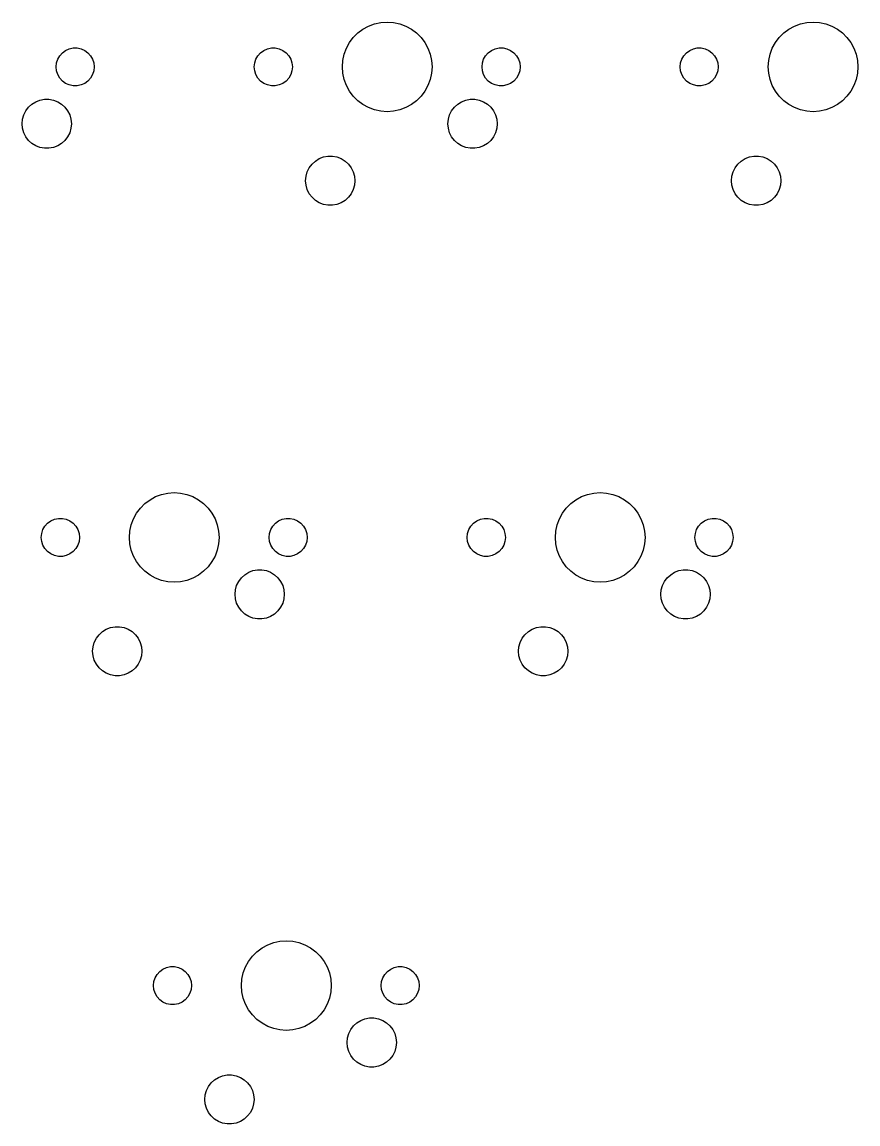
# Model space of a CAD drawing. Extents: x 4.6 to 23.2, y -15.6 to -10.6.
# Drawn here: x 9.79 to 11.258, y -15.404 to -13.468 of the extents above; entities that cross this region are included whole.
import ezdxf

# ---------------------------------------------------------------- set-up
doc = ezdxf.new("R2010")
doc.units = 0
doc.header["$MEASUREMENT"] = 0
doc.layers.add('BLACK', color=7, linetype='CONTINUOUS')

msp = doc.modelspace()

# ---------------------------------------------------------------- linework, layer by layer
at = {"layer": 'BLACK', "linetype": 'CONTINUOUS'}
for p, q in [((10.3889, -13.4802), (10.3988, -13.4748)), ((10.3988, -13.4748), (10.4093, -13.4709)), ((10.4093, -13.4709), (10.4203, -13.4685)), ((10.4203, -13.4685), (10.4315, -13.4677)), ((10.4315, -13.4677), (10.4427, -13.4685)), ((10.4427, -13.4685), (10.4537, -13.4709)), ((10.4537, -13.4709), (10.4642, -13.4748)), ((10.4642, -13.4748), (10.4741, -13.4802)), ((11.137, -13.4802), (11.1468, -13.4748)), ((11.1468, -13.4748), (11.1573, -13.4709)), ((11.1573, -13.4709), (11.1683, -13.4685)), ((11.1683, -13.4685), (11.1795, -13.4677)), ((11.1795, -13.4677), (11.1907, -13.4685)), ((11.1907, -13.4685), (11.2017, -13.4709)), ((11.2017, -13.4709), (11.2122, -13.4748)), ((11.2122, -13.4748), (11.2221, -13.4802)), ((10.372, -13.4949), (10.3799, -13.4869)), ((10.3799, -13.4869), (10.3889, -13.4802)), ((10.4741, -13.4802), (10.4831, -13.4869)), ((10.4831, -13.4869), (10.491, -13.4949)), ((11.12, -13.4949), (11.128, -13.4869)), ((11.128, -13.4869), (11.137, -13.4802)), ((11.2221, -13.4802), (11.2311, -13.4869)), ((11.2311, -13.4869), (11.239, -13.4949)), ((9.87312, -13.5146), (9.87997, -13.5132)), ((9.87997, -13.5132), (9.88696, -13.5132)), ((9.88696, -13.5132), (9.89381, -13.5146)), ((10.2212, -13.5146), (10.228, -13.5132)), ((10.228, -13.5132), (10.235, -13.5132)), ((10.235, -13.5132), (10.2418, -13.5146)), ((10.3559, -13.5243), (10.3599, -13.5137)), ((10.3599, -13.5137), (10.3653, -13.5039)), ((10.3653, -13.5039), (10.372, -13.4949)), ((10.491, -13.4949), (10.4977, -13.5039)), ((10.4977, -13.5039), (10.5031, -13.5137)), ((10.5031, -13.5137), (10.507, -13.5243)), ((10.6212, -13.5146), (10.628, -13.5132)), ((10.628, -13.5132), (10.635, -13.5132)), ((10.635, -13.5132), (10.6418, -13.5146)), ((10.9692, -13.5146), (10.976, -13.5132)), ((10.976, -13.5132), (10.983, -13.5132)), ((10.983, -13.5132), (10.9899, -13.5146)), ((11.104, -13.5243), (11.1079, -13.5137)), ((11.1079, -13.5137), (11.1133, -13.5039)), ((11.1133, -13.5039), (11.12, -13.4949)), ((11.239, -13.4949), (11.2458, -13.5039)), ((11.2458, -13.5039), (11.2512, -13.5137)), ((11.2512, -13.5137), (11.2551, -13.5243)), ((9.85073, -13.5395), (9.85289, -13.5328)), ((9.85289, -13.5328), (9.85639, -13.5268)), ((9.85639, -13.5268), (9.86107, -13.5216)), ((9.86107, -13.5216), (9.86673, -13.5175)), ((9.86673, -13.5175), (9.87312, -13.5146)), ((9.89381, -13.5146), (9.9002, -13.5175)), ((9.9002, -13.5175), (9.90586, -13.5216)), ((9.90586, -13.5216), (9.91054, -13.5268)), ((9.91054, -13.5268), (9.91404, -13.5328)), ((9.91404, -13.5328), (9.9162, -13.5395)), ((10.1988, -13.5395), (10.2009, -13.5328)), ((10.2009, -13.5328), (10.2044, -13.5268)), ((10.2044, -13.5268), (10.2091, -13.5216)), ((10.2091, -13.5216), (10.2148, -13.5175)), ((10.2148, -13.5175), (10.2212, -13.5146)), ((10.2418, -13.5146), (10.2482, -13.5175)), ((10.2482, -13.5175), (10.2539, -13.5216)), ((10.2539, -13.5216), (10.2586, -13.5268)), ((10.2586, -13.5268), (10.2621, -13.5328)), ((10.2621, -13.5328), (10.2642, -13.5395)), ((10.3536, -13.5353), (10.3559, -13.5243)), ((10.507, -13.5243), (10.5094, -13.5353)), ((10.5988, -13.5395), (10.6009, -13.5328)), ((10.6009, -13.5328), (10.6044, -13.5268)), ((10.6044, -13.5268), (10.6091, -13.5216)), ((10.6091, -13.5216), (10.6148, -13.5175)), ((10.6148, -13.5175), (10.6212, -13.5146)), ((10.6418, -13.5146), (10.6482, -13.5175)), ((10.6482, -13.5175), (10.6539, -13.5216)), ((10.6539, -13.5216), (10.6586, -13.5268)), ((10.6586, -13.5268), (10.6621, -13.5328)), ((10.6621, -13.5328), (10.6642, -13.5395)), ((10.9468, -13.5395), (10.949, -13.5328)), ((10.949, -13.5328), (10.9525, -13.5268)), ((10.9525, -13.5268), (10.9571, -13.5216)), ((10.9571, -13.5216), (10.9628, -13.5175)), ((10.9628, -13.5175), (10.9692, -13.5146)), ((10.9899, -13.5146), (10.9963, -13.5175)), ((10.9963, -13.5175), (11.0019, -13.5216)), ((11.0019, -13.5216), (11.0066, -13.5268)), ((11.0066, -13.5268), (11.0101, -13.5328)), ((11.0101, -13.5328), (11.0123, -13.5395)), ((11.1016, -13.5353), (11.104, -13.5243)), ((11.2551, -13.5243), (11.2575, -13.5353)), ((9.85, -13.5465), (9.85073, -13.5395)), ((9.85073, -13.5534), (9.85, -13.5465)), ((9.9162, -13.5395), (9.91693, -13.5465)), ((9.91693, -13.5465), (9.9162, -13.5534)), ((10.198, -13.5465), (10.1988, -13.5395)), ((10.1988, -13.5534), (10.198, -13.5465)), ((10.2642, -13.5395), (10.265, -13.5465)), ((10.265, -13.5465), (10.2642, -13.5534)), ((10.3528, -13.5465), (10.3536, -13.5353)), ((10.3536, -13.5577), (10.3528, -13.5465)), ((10.5094, -13.5353), (10.5102, -13.5465)), ((10.5102, -13.5465), (10.5094, -13.5577)), ((10.598, -13.5465), (10.5988, -13.5395)), ((10.5988, -13.5534), (10.598, -13.5465)), ((10.6642, -13.5395), (10.665, -13.5465)), ((10.665, -13.5465), (10.6642, -13.5534)), ((10.9461, -13.5465), (10.9468, -13.5395)), ((10.9468, -13.5534), (10.9461, -13.5465)), ((11.0123, -13.5395), (11.013, -13.5465)), ((11.013, -13.5465), (11.0123, -13.5534)), ((11.1008, -13.5465), (11.1016, -13.5353)), ((11.1016, -13.5577), (11.1008, -13.5465)), ((11.2575, -13.5353), (11.2583, -13.5465)), ((11.2583, -13.5465), (11.2575, -13.5577)), ((9.85289, -13.5601), (9.85073, -13.5534)), ((9.85639, -13.5661), (9.85289, -13.5601)), ((9.86107, -13.5713), (9.85639, -13.5661)), ((9.86673, -13.5754), (9.86107, -13.5713)), ((9.90586, -13.5713), (9.9002, -13.5754)), ((9.91054, -13.5661), (9.90586, -13.5713)), ((9.91404, -13.5601), (9.91054, -13.5661)), ((9.9162, -13.5534), (9.91404, -13.5601)), ((10.2009, -13.5601), (10.1988, -13.5534)), ((10.2044, -13.5661), (10.2009, -13.5601)), ((10.2091, -13.5713), (10.2044, -13.5661)), ((10.2148, -13.5754), (10.2091, -13.5713)), ((10.2539, -13.5713), (10.2482, -13.5754)), ((10.2586, -13.5661), (10.2539, -13.5713)), ((10.2621, -13.5601), (10.2586, -13.5661)), ((10.2642, -13.5534), (10.2621, -13.5601)), ((10.3559, -13.5686), (10.3536, -13.5577)), ((10.3599, -13.5792), (10.3559, -13.5686)), ((10.507, -13.5686), (10.5031, -13.5792)), ((10.5094, -13.5577), (10.507, -13.5686)), ((10.6009, -13.5601), (10.5988, -13.5534)), ((10.6044, -13.5661), (10.6009, -13.5601)), ((10.6091, -13.5713), (10.6044, -13.5661)), ((10.6148, -13.5754), (10.6091, -13.5713)), ((10.6539, -13.5713), (10.6482, -13.5754)), ((10.6586, -13.5661), (10.6539, -13.5713)), ((10.6621, -13.5601), (10.6586, -13.5661)), ((10.6642, -13.5534), (10.6621, -13.5601)), ((10.949, -13.5601), (10.9468, -13.5534)), ((10.9525, -13.5661), (10.949, -13.5601)), ((10.9571, -13.5713), (10.9525, -13.5661)), ((10.9628, -13.5754), (10.9571, -13.5713)), ((11.0019, -13.5713), (10.9963, -13.5754)), ((11.0066, -13.5661), (11.0019, -13.5713)), ((11.0101, -13.5601), (11.0066, -13.5661)), ((11.0123, -13.5534), (11.0101, -13.5601)), ((11.104, -13.5686), (11.1016, -13.5577)), ((11.1079, -13.5792), (11.104, -13.5686)), ((11.2551, -13.5686), (11.2512, -13.5792)), ((11.2575, -13.5577), (11.2551, -13.5686)), ((9.87312, -13.5783), (9.86673, -13.5754)), ((9.87997, -13.5797), (9.87312, -13.5783)), ((9.88696, -13.5797), (9.87997, -13.5797)), ((9.89381, -13.5783), (9.88696, -13.5797)), ((9.9002, -13.5754), (9.89381, -13.5783)), ((10.2212, -13.5783), (10.2148, -13.5754)), ((10.228, -13.5797), (10.2212, -13.5783)), ((10.235, -13.5797), (10.228, -13.5797)), ((10.2418, -13.5783), (10.235, -13.5797)), ((10.2482, -13.5754), (10.2418, -13.5783)), ((10.3653, -13.589), (10.3599, -13.5792)), ((10.372, -13.598), (10.3653, -13.589)), ((10.4977, -13.589), (10.491, -13.598)), ((10.5031, -13.5792), (10.4977, -13.589)), ((10.6212, -13.5783), (10.6148, -13.5754)), ((10.628, -13.5797), (10.6212, -13.5783)), ((10.635, -13.5797), (10.628, -13.5797)), ((10.6418, -13.5783), (10.635, -13.5797)), ((10.6482, -13.5754), (10.6418, -13.5783)), ((10.9692, -13.5783), (10.9628, -13.5754)), ((10.976, -13.5797), (10.9692, -13.5783)), ((10.983, -13.5797), (10.976, -13.5797)), ((10.9899, -13.5783), (10.983, -13.5797)), ((10.9963, -13.5754), (10.9899, -13.5783)), ((11.1133, -13.589), (11.1079, -13.5792)), ((11.12, -13.598), (11.1133, -13.589)), ((11.2458, -13.589), (11.239, -13.598)), ((11.2512, -13.5792), (11.2458, -13.589)), ((9.80737, -13.6119), (9.81416, -13.6077)), ((9.81416, -13.6077), (9.82161, -13.6048)), ((9.82161, -13.6048), (9.82947, -13.6033)), ((9.82947, -13.6033), (9.83746, -13.6033)), ((9.83746, -13.6033), (9.84532, -13.6048)), ((9.84532, -13.6048), (9.85277, -13.6077)), ((9.85277, -13.6077), (9.85956, -13.6119)), ((10.3799, -13.606), (10.372, -13.598)), ((10.3889, -13.6127), (10.3799, -13.606)), ((10.4831, -13.606), (10.4741, -13.6127)), ((10.491, -13.598), (10.4831, -13.606)), ((10.5554, -13.6119), (10.5622, -13.6077)), ((10.5622, -13.6077), (10.5696, -13.6048)), ((10.5696, -13.6048), (10.5775, -13.6033)), ((10.5775, -13.6033), (10.5855, -13.6033)), ((10.5855, -13.6033), (10.5933, -13.6048)), ((10.5933, -13.6048), (10.6008, -13.6077)), ((10.6008, -13.6077), (10.6076, -13.6119)), ((11.128, -13.606), (11.12, -13.598)), ((11.137, -13.6127), (11.128, -13.606)), ((11.2311, -13.606), (11.2221, -13.6127)), ((11.239, -13.598), (11.2311, -13.606)), ((9.79308, -13.6308), (9.79664, -13.6237)), ((9.79664, -13.6237), (9.80146, -13.6173)), ((9.80146, -13.6173), (9.80737, -13.6119)), ((9.85956, -13.6119), (9.86547, -13.6173)), ((9.86547, -13.6173), (9.87028, -13.6237)), ((9.87028, -13.6237), (9.87385, -13.6308)), ((10.3988, -13.6181), (10.3889, -13.6127)), ((10.4093, -13.622), (10.3988, -13.6181)), ((10.4203, -13.6244), (10.4093, -13.622)), ((10.4315, -13.6252), (10.4203, -13.6244)), ((10.4427, -13.6244), (10.4315, -13.6252)), ((10.4537, -13.622), (10.4427, -13.6244)), ((10.4642, -13.6181), (10.4537, -13.622)), ((10.4741, -13.6127), (10.4642, -13.6181)), ((10.5411, -13.6308), (10.5447, -13.6237)), ((10.5447, -13.6237), (10.5495, -13.6173)), ((10.5495, -13.6173), (10.5554, -13.6119)), ((10.6076, -13.6119), (10.6135, -13.6173)), ((10.6135, -13.6173), (10.6183, -13.6237)), ((10.6183, -13.6237), (10.6219, -13.6308)), ((11.1468, -13.6181), (11.137, -13.6127)), ((11.1573, -13.622), (11.1468, -13.6181)), ((11.1683, -13.6244), (11.1573, -13.622)), ((11.1795, -13.6252), (11.1683, -13.6244)), ((11.1907, -13.6244), (11.1795, -13.6252)), ((11.2017, -13.622), (11.1907, -13.6244)), ((11.2122, -13.6181), (11.2017, -13.622)), ((11.2221, -13.6127), (11.2122, -13.6181)), ((9.79016, -13.6465), (9.79089, -13.6385)), ((9.79089, -13.6544), (9.79016, -13.6465)), ((9.79089, -13.6385), (9.79308, -13.6308)), ((9.87385, -13.6308), (9.87603, -13.6385)), ((9.87603, -13.6385), (9.87677, -13.6465)), ((9.87677, -13.6465), (9.87603, -13.6544)), ((10.5382, -13.6465), (10.5389, -13.6385)), ((10.5389, -13.6544), (10.5382, -13.6465)), ((10.5389, -13.6385), (10.5411, -13.6308)), ((10.6219, -13.6308), (10.6241, -13.6385)), ((10.6241, -13.6385), (10.6248, -13.6465)), ((10.6248, -13.6465), (10.6241, -13.6544)), ((9.79308, -13.6621), (9.79089, -13.6544)), ((9.79664, -13.6693), (9.79308, -13.6621)), ((9.87385, -13.6621), (9.87028, -13.6693)), ((9.87603, -13.6544), (9.87385, -13.6621)), ((10.5411, -13.6621), (10.5389, -13.6544)), ((10.5447, -13.6693), (10.5411, -13.6621)), ((10.6219, -13.6621), (10.6183, -13.6693)), ((10.6241, -13.6544), (10.6219, -13.6621)), ((9.80146, -13.6756), (9.79664, -13.6693)), ((9.80737, -13.681), (9.80146, -13.6756)), ((9.81416, -13.6852), (9.80737, -13.681)), ((9.82161, -13.6881), (9.81416, -13.6852)), ((9.82947, -13.6896), (9.82161, -13.6881)), ((9.84532, -13.6881), (9.83746, -13.6896)), ((9.85277, -13.6852), (9.84532, -13.6881)), ((9.85956, -13.681), (9.85277, -13.6852)), ((9.86547, -13.6756), (9.85956, -13.681)), ((9.87028, -13.6693), (9.86547, -13.6756)), ((10.5495, -13.6756), (10.5447, -13.6693)), ((10.5554, -13.681), (10.5495, -13.6756)), ((10.5622, -13.6852), (10.5554, -13.681)), ((10.5696, -13.6881), (10.5622, -13.6852)), ((10.5775, -13.6896), (10.5696, -13.6881)), ((10.5933, -13.6881), (10.5855, -13.6896)), ((10.6008, -13.6852), (10.5933, -13.6881)), ((10.6076, -13.681), (10.6008, -13.6852)), ((10.6135, -13.6756), (10.6076, -13.681)), ((10.6183, -13.6693), (10.6135, -13.6756)), ((9.83746, -13.6896), (9.82947, -13.6896)), ((10.3122, -13.7077), (10.3196, -13.7048)), ((10.3196, -13.7048), (10.3275, -13.7033)), ((10.3275, -13.7033), (10.3355, -13.7033)), ((10.3355, -13.7033), (10.3433, -13.7048)), ((10.3433, -13.7048), (10.3508, -13.7077)), ((10.5855, -13.6896), (10.5775, -13.6896)), ((11.0602, -13.7077), (11.0677, -13.7048)), ((11.0677, -13.7048), (11.0755, -13.7033)), ((11.0755, -13.7033), (11.0835, -13.7033)), ((11.0835, -13.7033), (11.0914, -13.7048)), ((11.0914, -13.7048), (11.0988, -13.7077)), ((10.2911, -13.7308), (10.2947, -13.7237)), ((10.2947, -13.7237), (10.2995, -13.7173)), ((10.2995, -13.7173), (10.3054, -13.7119)), ((10.3054, -13.7119), (10.3122, -13.7077)), ((10.3508, -13.7077), (10.3576, -13.7119)), ((10.3576, -13.7119), (10.3635, -13.7173)), ((10.3635, -13.7173), (10.3683, -13.7237)), ((10.3683, -13.7237), (10.3719, -13.7308)), ((11.0391, -13.7308), (11.0427, -13.7237)), ((11.0427, -13.7237), (11.0475, -13.7173)), ((11.0475, -13.7173), (11.0534, -13.7119)), ((11.0534, -13.7119), (11.0602, -13.7077)), ((11.0988, -13.7077), (11.1056, -13.7119)), ((11.1056, -13.7119), (11.1115, -13.7173)), ((11.1115, -13.7173), (11.1163, -13.7237)), ((11.1163, -13.7237), (11.1199, -13.7308)), ((10.2882, -13.7465), (10.2889, -13.7385)), ((10.2889, -13.7385), (10.2911, -13.7308)), ((10.3719, -13.7308), (10.3741, -13.7385)), ((10.3741, -13.7385), (10.3748, -13.7465)), ((11.0362, -13.7465), (11.037, -13.7385)), ((11.037, -13.7385), (11.0391, -13.7308)), ((11.1199, -13.7308), (11.1221, -13.7385)), ((11.1221, -13.7385), (11.1228, -13.7465)), ((10.2889, -13.7544), (10.2882, -13.7465)), ((10.2911, -13.7621), (10.2889, -13.7544)), ((10.2947, -13.7693), (10.2911, -13.7621)), ((10.3719, -13.7621), (10.3683, -13.7693)), ((10.3741, -13.7544), (10.3719, -13.7621)), ((10.3748, -13.7465), (10.3741, -13.7544)), ((11.037, -13.7544), (11.0362, -13.7465)), ((11.0391, -13.7621), (11.037, -13.7544)), ((11.0427, -13.7693), (11.0391, -13.7621)), ((11.1199, -13.7621), (11.1163, -13.7693)), ((11.1221, -13.7544), (11.1199, -13.7621)), ((11.1228, -13.7465), (11.1221, -13.7544)), ((10.2995, -13.7756), (10.2947, -13.7693)), ((10.3054, -13.781), (10.2995, -13.7756)), ((10.3122, -13.7852), (10.3054, -13.781)), ((10.3576, -13.781), (10.3508, -13.7852)), ((10.3635, -13.7756), (10.3576, -13.781)), ((10.3683, -13.7693), (10.3635, -13.7756)), ((11.0475, -13.7756), (11.0427, -13.7693)), ((11.0534, -13.781), (11.0475, -13.7756)), ((11.0602, -13.7852), (11.0534, -13.781)), ((11.1056, -13.781), (11.0988, -13.7852)), ((11.1115, -13.7756), (11.1056, -13.781)), ((11.1163, -13.7693), (11.1115, -13.7756)), ((10.3196, -13.7881), (10.3122, -13.7852)), ((10.3275, -13.7896), (10.3196, -13.7881)), ((10.3355, -13.7896), (10.3275, -13.7896)), ((10.3433, -13.7881), (10.3355, -13.7896)), ((10.3508, -13.7852), (10.3433, -13.7881)), ((11.0677, -13.7881), (11.0602, -13.7852)), ((11.0755, -13.7896), (11.0677, -13.7881)), ((11.0835, -13.7896), (11.0755, -13.7896)), ((11.0914, -13.7881), (11.0835, -13.7896)), ((11.0988, -13.7852), (11.0914, -13.7881)), ((10.0059, -14.3137), (10.0149, -14.307)), ((10.0149, -14.307), (10.0248, -14.3016)), ((10.0248, -14.3016), (10.0353, -14.2977)), ((10.0353, -14.2977), (10.0463, -14.2953)), ((10.0463, -14.2953), (10.0575, -14.2945)), ((10.0575, -14.2945), (10.0687, -14.2953)), ((10.0687, -14.2953), (10.0797, -14.2977)), ((10.0797, -14.2977), (10.0902, -14.3016)), ((10.0902, -14.3016), (10.1001, -14.307)), ((10.1001, -14.307), (10.109, -14.3137)), ((10.7539, -14.3137), (10.7629, -14.307)), ((10.7629, -14.307), (10.7728, -14.3016)), ((10.7728, -14.3016), (10.7833, -14.2977)), ((10.7833, -14.2977), (10.7943, -14.2953)), ((10.7943, -14.2953), (10.8055, -14.2945)), ((10.8055, -14.2945), (10.8167, -14.2953)), ((10.8167, -14.2953), (10.8277, -14.2977)), ((10.8277, -14.2977), (10.8382, -14.3016)), ((10.8382, -14.3016), (10.8481, -14.307)), ((10.8481, -14.307), (10.8571, -14.3137)), ((9.99124, -14.3307), (9.99797, -14.3217)), ((9.99797, -14.3217), (10.0059, -14.3137)), ((10.109, -14.3137), (10.117, -14.3217)), ((10.117, -14.3217), (10.1237, -14.3307)), ((10.7393, -14.3307), (10.746, -14.3217)), ((10.746, -14.3217), (10.7539, -14.3137)), ((10.8571, -14.3137), (10.865, -14.3217)), ((10.865, -14.3217), (10.8718, -14.3307)), ((9.83509, -14.3484), (9.84075, -14.3442)), ((9.84075, -14.3442), (9.84714, -14.3414)), ((9.84714, -14.3414), (9.85398, -14.3399)), ((9.85398, -14.3399), (9.86098, -14.3399)), ((9.86098, -14.3399), (9.86782, -14.3414)), ((9.86782, -14.3414), (9.87421, -14.3442)), ((9.87421, -14.3442), (9.87987, -14.3484)), ((9.98193, -14.351), (9.98586, -14.3405)), ((9.98586, -14.3405), (9.99124, -14.3307)), ((10.1237, -14.3307), (10.1291, -14.3405)), ((10.1291, -14.3405), (10.133, -14.351)), ((10.2351, -14.3484), (10.2407, -14.3442)), ((10.2407, -14.3442), (10.2471, -14.3414)), ((10.2471, -14.3414), (10.254, -14.3399)), ((10.254, -14.3399), (10.261, -14.3399)), ((10.261, -14.3399), (10.2678, -14.3414)), ((10.2678, -14.3414), (10.2742, -14.3442)), ((10.2742, -14.3442), (10.2799, -14.3484)), ((10.5831, -14.3484), (10.5888, -14.3442)), ((10.5888, -14.3442), (10.5952, -14.3414)), ((10.5952, -14.3414), (10.602, -14.3399)), ((10.602, -14.3399), (10.609, -14.3399)), ((10.609, -14.3399), (10.6159, -14.3414)), ((10.6159, -14.3414), (10.6222, -14.3442)), ((10.6222, -14.3442), (10.6279, -14.3484)), ((10.73, -14.351), (10.7339, -14.3405)), ((10.7339, -14.3405), (10.7393, -14.3307)), ((10.8718, -14.3307), (10.8771, -14.3405)), ((10.8771, -14.3405), (10.8811, -14.351)), ((10.9831, -14.3484), (10.9888, -14.3442)), ((10.9888, -14.3442), (10.9952, -14.3414)), ((10.9952, -14.3414), (11.002, -14.3399)), ((11.002, -14.3399), (11.009, -14.3399)), ((11.009, -14.3399), (11.0159, -14.3414)), ((11.0159, -14.3414), (11.0222, -14.3442)), ((11.0222, -14.3442), (11.0279, -14.3484)), ((9.82475, -14.3663), (9.82691, -14.3596)), ((9.82691, -14.3596), (9.83041, -14.3536)), ((9.83041, -14.3536), (9.83509, -14.3484)), ((9.87987, -14.3484), (9.88455, -14.3536)), ((9.88455, -14.3536), (9.88805, -14.3596)), ((9.88805, -14.3596), (9.89021, -14.3663)), ((9.97874, -14.3732), (9.97954, -14.362)), ((9.97954, -14.362), (9.98193, -14.351)), ((10.133, -14.351), (10.1354, -14.362)), ((10.1354, -14.362), (10.1362, -14.3732)), ((10.2247, -14.3663), (10.2269, -14.3596)), ((10.2269, -14.3596), (10.2304, -14.3536)), ((10.2304, -14.3536), (10.2351, -14.3484)), ((10.2799, -14.3484), (10.2846, -14.3536)), ((10.2846, -14.3536), (10.2881, -14.3596)), ((10.2881, -14.3596), (10.2902, -14.3663)), ((10.5728, -14.3663), (10.5749, -14.3596)), ((10.5749, -14.3596), (10.5784, -14.3536)), ((10.5784, -14.3536), (10.5831, -14.3484)), ((10.6279, -14.3484), (10.6326, -14.3536)), ((10.6326, -14.3536), (10.6361, -14.3596)), ((10.6361, -14.3596), (10.6382, -14.3663)), ((10.7268, -14.3732), (10.7276, -14.362)), ((10.7276, -14.362), (10.73, -14.351)), ((10.8811, -14.351), (10.8835, -14.362)), ((10.8835, -14.362), (10.8843, -14.3732)), ((10.9728, -14.3663), (10.9749, -14.3596)), ((10.9749, -14.3596), (10.9784, -14.3536)), ((10.9784, -14.3536), (10.9831, -14.3484)), ((11.0279, -14.3484), (11.0326, -14.3536)), ((11.0326, -14.3536), (11.0361, -14.3596)), ((11.0361, -14.3596), (11.0382, -14.3663)), ((9.82402, -14.3732), (9.82475, -14.3663)), ((9.82475, -14.3802), (9.82402, -14.3732)), ((9.82691, -14.3868), (9.82475, -14.3802)), ((9.89021, -14.3802), (9.88805, -14.3868)), ((9.89021, -14.3663), (9.89094, -14.3732)), ((9.89094, -14.3732), (9.89021, -14.3802)), ((9.97954, -14.3844), (9.97874, -14.3732)), ((9.98193, -14.3954), (9.97954, -14.3844)), ((10.1354, -14.3844), (10.133, -14.3954)), ((10.1362, -14.3732), (10.1354, -14.3844)), ((10.224, -14.3732), (10.2247, -14.3663)), ((10.2247, -14.3802), (10.224, -14.3732)), ((10.2269, -14.3868), (10.2247, -14.3802)), ((10.2902, -14.3802), (10.2881, -14.3868)), ((10.2902, -14.3663), (10.2909, -14.3732)), ((10.2909, -14.3732), (10.2902, -14.3802)), ((10.572, -14.3732), (10.5728, -14.3663)), ((10.5728, -14.3802), (10.572, -14.3732)), ((10.5749, -14.3868), (10.5728, -14.3802)), ((10.6382, -14.3802), (10.6361, -14.3868)), ((10.6382, -14.3663), (10.639, -14.3732)), ((10.639, -14.3732), (10.6382, -14.3802)), ((10.7276, -14.3844), (10.7268, -14.3732)), ((10.73, -14.3954), (10.7276, -14.3844)), ((10.8835, -14.3844), (10.8811, -14.3954)), ((10.8843, -14.3732), (10.8835, -14.3844)), ((10.972, -14.3732), (10.9728, -14.3663)), ((10.9728, -14.3802), (10.972, -14.3732)), ((10.9749, -14.3868), (10.9728, -14.3802)), ((11.0382, -14.3802), (11.0361, -14.3868)), ((11.0382, -14.3663), (11.039, -14.3732)), ((11.039, -14.3732), (11.0382, -14.3802)), ((9.83041, -14.3929), (9.82691, -14.3868)), ((9.83509, -14.3981), (9.83041, -14.3929)), ((9.84075, -14.4022), (9.83509, -14.3981)), ((9.84714, -14.4051), (9.84075, -14.4022)), ((9.87421, -14.4022), (9.86782, -14.4051)), ((9.87987, -14.3981), (9.87421, -14.4022)), ((9.88455, -14.3929), (9.87987, -14.3981)), ((9.88805, -14.3868), (9.88455, -14.3929)), ((9.98586, -14.4059), (9.98193, -14.3954)), ((10.133, -14.3954), (10.1291, -14.4059)), ((10.2304, -14.3929), (10.2269, -14.3868)), ((10.2351, -14.3981), (10.2304, -14.3929)), ((10.2407, -14.4022), (10.2351, -14.3981)), ((10.2471, -14.4051), (10.2407, -14.4022)), ((10.2742, -14.4022), (10.2678, -14.4051)), ((10.2799, -14.3981), (10.2742, -14.4022)), ((10.2846, -14.3929), (10.2799, -14.3981)), ((10.2881, -14.3868), (10.2846, -14.3929)), ((10.5784, -14.3929), (10.5749, -14.3868)), ((10.5831, -14.3981), (10.5784, -14.3929)), ((10.5888, -14.4022), (10.5831, -14.3981)), ((10.5952, -14.4051), (10.5888, -14.4022)), ((10.6222, -14.4022), (10.6159, -14.4051)), ((10.6279, -14.3981), (10.6222, -14.4022)), ((10.6326, -14.3929), (10.6279, -14.3981)), ((10.6361, -14.3868), (10.6326, -14.3929)), ((10.7339, -14.4059), (10.73, -14.3954)), ((10.8811, -14.3954), (10.8771, -14.4059)), ((10.9784, -14.3929), (10.9749, -14.3868)), ((10.9831, -14.3981), (10.9784, -14.3929)), ((10.9888, -14.4022), (10.9831, -14.3981)), ((10.9952, -14.4051), (10.9888, -14.4022)), ((11.0222, -14.4022), (11.0159, -14.4051)), ((11.0279, -14.3981), (11.0222, -14.4022)), ((11.0326, -14.3929), (11.0279, -14.3981)), ((11.0361, -14.3868), (11.0326, -14.3929)), ((9.85398, -14.4065), (9.84714, -14.4051)), ((9.86098, -14.4065), (9.85398, -14.4065)), ((9.86782, -14.4051), (9.86098, -14.4065)), ((9.99124, -14.4158), (9.98586, -14.4059)), ((9.99797, -14.4248), (9.99124, -14.4158)), ((10.1237, -14.4158), (10.117, -14.4248)), ((10.1291, -14.4059), (10.1237, -14.4158)), ((10.254, -14.4065), (10.2471, -14.4051)), ((10.261, -14.4065), (10.254, -14.4065)), ((10.2678, -14.4051), (10.261, -14.4065)), ((10.602, -14.4065), (10.5952, -14.4051)), ((10.609, -14.4065), (10.602, -14.4065)), ((10.6159, -14.4051), (10.609, -14.4065)), ((10.7393, -14.4158), (10.7339, -14.4059)), ((10.746, -14.4248), (10.7393, -14.4158)), ((10.8718, -14.4158), (10.865, -14.4248)), ((10.8771, -14.4059), (10.8718, -14.4158)), ((11.002, -14.4065), (10.9952, -14.4051)), ((11.009, -14.4065), (11.002, -14.4065)), ((11.0159, -14.4051), (11.009, -14.4065)), ((10.0059, -14.4327), (9.99797, -14.4248)), ((10.0149, -14.4395), (10.0059, -14.4327)), ((10.0248, -14.4449), (10.0149, -14.4395)), ((10.1001, -14.4395), (10.0902, -14.4449)), ((10.109, -14.4327), (10.1001, -14.4395)), ((10.117, -14.4248), (10.109, -14.4327)), ((10.1755, -14.4441), (10.1814, -14.4387)), ((10.1814, -14.4387), (10.1882, -14.4345)), ((10.1882, -14.4345), (10.1956, -14.4316)), ((10.1956, -14.4316), (10.2035, -14.4301)), ((10.2035, -14.4301), (10.2115, -14.4301)), ((10.2115, -14.4301), (10.2193, -14.4316)), ((10.2193, -14.4316), (10.2268, -14.4345)), ((10.2268, -14.4345), (10.2336, -14.4387)), ((10.2336, -14.4387), (10.2395, -14.4441)), ((10.7539, -14.4327), (10.746, -14.4248)), ((10.7629, -14.4395), (10.7539, -14.4327)), ((10.7728, -14.4449), (10.7629, -14.4395)), ((10.8481, -14.4395), (10.8382, -14.4449)), ((10.8571, -14.4327), (10.8481, -14.4395)), ((10.865, -14.4248), (10.8571, -14.4327)), ((10.9235, -14.4441), (10.9294, -14.4387)), ((10.9294, -14.4387), (10.9362, -14.4345)), ((10.9362, -14.4345), (10.9437, -14.4316)), ((10.9437, -14.4316), (10.9515, -14.4301)), ((10.9515, -14.4301), (10.9595, -14.4301)), ((10.9595, -14.4301), (10.9674, -14.4316)), ((10.9674, -14.4316), (10.9748, -14.4345)), ((10.9748, -14.4345), (10.9816, -14.4387)), ((10.9816, -14.4387), (10.9875, -14.4441)), ((10.0353, -14.4488), (10.0248, -14.4449)), ((10.0463, -14.4512), (10.0353, -14.4488)), ((10.0575, -14.452), (10.0463, -14.4512)), ((10.0687, -14.4512), (10.0575, -14.452)), ((10.0797, -14.4488), (10.0687, -14.4512)), ((10.0902, -14.4449), (10.0797, -14.4488)), ((10.1649, -14.4653), (10.1671, -14.4576)), ((10.1671, -14.4576), (10.1707, -14.4504)), ((10.1707, -14.4504), (10.1755, -14.4441)), ((10.2395, -14.4441), (10.2443, -14.4504)), ((10.2443, -14.4504), (10.2479, -14.4576)), ((10.2479, -14.4576), (10.25, -14.4653)), ((10.7833, -14.4488), (10.7728, -14.4449)), ((10.7943, -14.4512), (10.7833, -14.4488)), ((10.8055, -14.452), (10.7943, -14.4512)), ((10.8167, -14.4512), (10.8055, -14.452)), ((10.8277, -14.4488), (10.8167, -14.4512)), ((10.8382, -14.4449), (10.8277, -14.4488)), ((10.9129, -14.4653), (10.9151, -14.4576)), ((10.9151, -14.4576), (10.9187, -14.4504)), ((10.9187, -14.4504), (10.9235, -14.4441)), ((10.9875, -14.4441), (10.9923, -14.4504)), ((10.9923, -14.4504), (10.9959, -14.4576)), ((10.9959, -14.4576), (10.9981, -14.4653)), ((10.1642, -14.4732), (10.1649, -14.4653)), ((10.1649, -14.4812), (10.1642, -14.4732)), ((10.1671, -14.4889), (10.1649, -14.4812)), ((10.25, -14.4812), (10.2479, -14.4889)), ((10.25, -14.4653), (10.2508, -14.4732)), ((10.2508, -14.4732), (10.25, -14.4812)), ((10.9122, -14.4732), (10.9129, -14.4653)), ((10.9129, -14.4812), (10.9122, -14.4732)), ((10.9151, -14.4889), (10.9129, -14.4812)), ((10.9981, -14.4812), (10.9959, -14.4889)), ((10.9981, -14.4653), (10.9988, -14.4732)), ((10.9988, -14.4732), (10.9981, -14.4812)), ((10.1707, -14.496), (10.1671, -14.4889)), ((10.1755, -14.5024), (10.1707, -14.496)), ((10.2443, -14.496), (10.2395, -14.5024)), ((10.2479, -14.4889), (10.2443, -14.496)), ((10.9187, -14.496), (10.9151, -14.4889)), ((10.9235, -14.5024), (10.9187, -14.496)), ((10.9923, -14.496), (10.9875, -14.5024)), ((10.9959, -14.4889), (10.9923, -14.496)), ((10.1814, -14.5078), (10.1755, -14.5024)), ((10.1882, -14.512), (10.1814, -14.5078)), ((10.1956, -14.5149), (10.1882, -14.512)), ((10.2035, -14.5164), (10.1956, -14.5149)), ((10.2115, -14.5164), (10.2035, -14.5164)), ((10.2193, -14.5149), (10.2115, -14.5164)), ((10.2268, -14.512), (10.2193, -14.5149)), ((10.2336, -14.5078), (10.2268, -14.512)), ((10.2395, -14.5024), (10.2336, -14.5078)), ((10.9294, -14.5078), (10.9235, -14.5024)), ((10.9362, -14.512), (10.9294, -14.5078)), ((10.9437, -14.5149), (10.9362, -14.512)), ((10.9515, -14.5164), (10.9437, -14.5149)), ((10.9595, -14.5164), (10.9515, -14.5164)), ((10.9674, -14.5149), (10.9595, -14.5164)), ((10.9748, -14.512), (10.9674, -14.5149)), ((10.9816, -14.5078), (10.9748, -14.512)), ((10.9875, -14.5024), (10.9816, -14.5078)), ((9.92548, -14.5441), (9.93138, -14.5387)), ((9.93138, -14.5387), (9.93818, -14.5345)), ((9.93818, -14.5345), (9.94563, -14.5316)), ((9.94563, -14.5316), (9.95348, -14.5301)), ((9.95348, -14.5301), (9.96148, -14.5301)), ((9.96148, -14.5301), (9.96933, -14.5316)), ((9.96933, -14.5316), (9.97678, -14.5345)), ((9.97678, -14.5345), (9.98358, -14.5387)), ((9.98358, -14.5387), (9.98948, -14.5441)), ((10.6735, -14.5441), (10.6794, -14.5387)), ((10.6794, -14.5387), (10.6862, -14.5345)), ((10.6862, -14.5345), (10.6937, -14.5316)), ((10.6937, -14.5316), (10.7015, -14.5301)), ((10.7015, -14.5301), (10.7095, -14.5301)), ((10.7095, -14.5301), (10.7174, -14.5316)), ((10.7174, -14.5316), (10.7248, -14.5345)), ((10.7248, -14.5345), (10.7316, -14.5387)), ((10.7316, -14.5387), (10.7375, -14.5441)), ((9.91491, -14.5653), (9.9171, -14.5576)), ((9.9171, -14.5576), (9.92066, -14.5504)), ((9.92066, -14.5504), (9.92548, -14.5441)), ((9.98948, -14.5441), (9.9943, -14.5504)), ((9.9943, -14.5504), (9.99786, -14.5576)), ((9.99786, -14.5576), (10, -14.5653)), ((10.6629, -14.5653), (10.6651, -14.5576)), ((10.6651, -14.5576), (10.6687, -14.5504)), ((10.6687, -14.5504), (10.6735, -14.5441)), ((10.7375, -14.5441), (10.7423, -14.5504)), ((10.7423, -14.5504), (10.7459, -14.5576)), ((10.7459, -14.5576), (10.7481, -14.5653)), ((9.91417, -14.5732), (9.91491, -14.5653)), ((9.91491, -14.5812), (9.91417, -14.5732)), ((10, -14.5653), (10.0008, -14.5732)), ((10.0008, -14.5732), (10, -14.5812)), ((10.6622, -14.5732), (10.6629, -14.5653)), ((10.6629, -14.5812), (10.6622, -14.5732)), ((10.7481, -14.5653), (10.7488, -14.5732)), ((10.7488, -14.5732), (10.7481, -14.5812)), ((9.9171, -14.5889), (9.91491, -14.5812)), ((9.92066, -14.596), (9.9171, -14.5889)), ((9.92548, -14.6024), (9.92066, -14.596)), ((9.9943, -14.596), (9.98948, -14.6024)), ((9.99786, -14.5889), (9.9943, -14.596)), ((10, -14.5812), (9.99786, -14.5889)), ((10.6651, -14.5889), (10.6629, -14.5812)), ((10.6687, -14.596), (10.6651, -14.5889)), ((10.6735, -14.6024), (10.6687, -14.596)), ((10.7423, -14.596), (10.7375, -14.6024)), ((10.7459, -14.5889), (10.7423, -14.596)), ((10.7481, -14.5812), (10.7459, -14.5889)), ((9.93138, -14.6078), (9.92548, -14.6024)), ((9.93818, -14.612), (9.93138, -14.6078)), ((9.94563, -14.6149), (9.93818, -14.612)), ((9.95348, -14.6164), (9.94563, -14.6149)), ((9.96148, -14.6164), (9.95348, -14.6164)), ((9.96933, -14.6149), (9.96148, -14.6164)), ((9.97678, -14.612), (9.96933, -14.6149)), ((9.98358, -14.6078), (9.97678, -14.612)), ((9.98948, -14.6024), (9.98358, -14.6078)), ((10.6794, -14.6078), (10.6735, -14.6024)), ((10.6862, -14.612), (10.6794, -14.6078)), ((10.6937, -14.6149), (10.6862, -14.612)), ((10.7015, -14.6164), (10.6937, -14.6149)), ((10.7095, -14.6164), (10.7015, -14.6164)), ((10.7174, -14.6149), (10.7095, -14.6164)), ((10.7248, -14.612), (10.7174, -14.6149)), ((10.7316, -14.6078), (10.7248, -14.612)), ((10.7375, -14.6024), (10.7316, -14.6078)), ((10.2431, -15.0827), (10.2543, -15.0819)), ((10.2543, -15.0819), (10.2655, -15.0827)), ((10.1948, -15.1091), (10.2028, -15.1011)), ((10.2028, -15.1011), (10.2118, -15.0944)), ((10.2118, -15.0944), (10.2216, -15.089)), ((10.2216, -15.089), (10.2321, -15.0851)), ((10.2321, -15.0851), (10.2431, -15.0827)), ((10.2655, -15.0827), (10.2765, -15.0851)), ((10.2765, -15.0851), (10.287, -15.089)), ((10.287, -15.089), (10.2969, -15.0944)), ((10.2969, -15.0944), (10.3059, -15.1011)), ((10.3059, -15.1011), (10.3138, -15.1091)), ((10.1827, -15.1279), (10.1881, -15.1181)), ((10.1881, -15.1181), (10.1948, -15.1091)), ((10.3138, -15.1091), (10.3206, -15.1181)), ((10.3206, -15.1181), (10.326, -15.1279)), ((10.0273, -15.141), (10.0319, -15.1358)), ((10.0319, -15.1358), (10.0376, -15.1316)), ((10.0376, -15.1316), (10.044, -15.1288)), ((10.044, -15.1288), (10.0508, -15.1273)), ((10.0508, -15.1273), (10.0578, -15.1273)), ((10.0578, -15.1273), (10.0647, -15.1288)), ((10.0647, -15.1288), (10.0711, -15.1316)), ((10.0711, -15.1316), (10.0767, -15.1358)), ((10.0767, -15.1358), (10.0814, -15.141)), ((10.1764, -15.1494), (10.1788, -15.1384)), ((10.1788, -15.1384), (10.1827, -15.1279)), ((10.326, -15.1279), (10.3299, -15.1384)), ((10.3299, -15.1384), (10.3323, -15.1494)), ((10.4273, -15.141), (10.4319, -15.1358)), ((10.4319, -15.1358), (10.4376, -15.1316)), ((10.4376, -15.1316), (10.444, -15.1288)), ((10.444, -15.1288), (10.4508, -15.1273)), ((10.4508, -15.1273), (10.4578, -15.1273)), ((10.4578, -15.1273), (10.4647, -15.1288)), ((10.4647, -15.1288), (10.4711, -15.1316)), ((10.4711, -15.1316), (10.4767, -15.1358)), ((10.4767, -15.1358), (10.4814, -15.141)), ((10.0209, -15.1606), (10.0216, -15.1537)), ((10.0216, -15.1537), (10.0238, -15.147)), ((10.0238, -15.147), (10.0273, -15.141)), ((10.0814, -15.141), (10.0849, -15.147)), ((10.0849, -15.147), (10.0871, -15.1537)), ((10.0871, -15.1537), (10.0878, -15.1606)), ((10.1756, -15.1606), (10.1764, -15.1494)), ((10.3323, -15.1494), (10.3331, -15.1606)), ((10.4209, -15.1606), (10.4216, -15.1537)), ((10.4216, -15.1537), (10.4238, -15.147)), ((10.4238, -15.147), (10.4273, -15.141)), ((10.4814, -15.141), (10.4849, -15.147)), ((10.4849, -15.147), (10.4871, -15.1537)), ((10.4871, -15.1537), (10.4878, -15.1606)), ((10.0216, -15.1676), (10.0209, -15.1606)), ((10.0238, -15.1742), (10.0216, -15.1676)), ((10.0273, -15.1803), (10.0238, -15.1742)), ((10.0849, -15.1742), (10.0814, -15.1803)), ((10.0871, -15.1676), (10.0849, -15.1742)), ((10.0878, -15.1606), (10.0871, -15.1676)), ((10.1764, -15.1718), (10.1756, -15.1606)), ((10.1788, -15.1828), (10.1764, -15.1718)), ((10.3323, -15.1718), (10.3299, -15.1828)), ((10.3331, -15.1606), (10.3323, -15.1718)), ((10.4216, -15.1676), (10.4209, -15.1606)), ((10.4238, -15.1742), (10.4216, -15.1676)), ((10.4273, -15.1803), (10.4238, -15.1742)), ((10.4849, -15.1742), (10.4814, -15.1803)), ((10.4871, -15.1676), (10.4849, -15.1742)), ((10.4878, -15.1606), (10.4871, -15.1676)), ((10.0319, -15.1855), (10.0273, -15.1803)), ((10.0376, -15.1896), (10.0319, -15.1855)), ((10.044, -15.1925), (10.0376, -15.1896)), ((10.0508, -15.1939), (10.044, -15.1925)), ((10.0578, -15.1939), (10.0508, -15.1939)), ((10.0647, -15.1925), (10.0578, -15.1939)), ((10.0711, -15.1896), (10.0647, -15.1925)), ((10.0767, -15.1855), (10.0711, -15.1896)), ((10.0814, -15.1803), (10.0767, -15.1855)), ((10.1827, -15.1933), (10.1788, -15.1828)), ((10.1881, -15.2032), (10.1827, -15.1933)), ((10.326, -15.1933), (10.3206, -15.2032)), ((10.3299, -15.1828), (10.326, -15.1933)), ((10.4319, -15.1855), (10.4273, -15.1803)), ((10.4376, -15.1896), (10.4319, -15.1855)), ((10.444, -15.1925), (10.4376, -15.1896)), ((10.4508, -15.1939), (10.444, -15.1925)), ((10.4578, -15.1939), (10.4508, -15.1939)), ((10.4647, -15.1925), (10.4578, -15.1939)), ((10.4711, -15.1896), (10.4647, -15.1925)), ((10.4767, -15.1855), (10.4711, -15.1896)), ((10.4814, -15.1803), (10.4767, -15.1855)), ((10.1948, -15.2122), (10.1881, -15.2032)), ((10.2028, -15.2201), (10.1948, -15.2122)), ((10.3138, -15.2122), (10.3059, -15.2201)), ((10.3206, -15.2032), (10.3138, -15.2122)), ((10.3925, -15.219), (10.4003, -15.2175)), ((10.4003, -15.2175), (10.4083, -15.2175)), ((10.4083, -15.2175), (10.4162, -15.219)), ((10.2118, -15.2269), (10.2028, -15.2201)), ((10.2216, -15.2323), (10.2118, -15.2269)), ((10.2321, -15.2362), (10.2216, -15.2323)), ((10.2431, -15.2386), (10.2321, -15.2362)), ((10.2765, -15.2362), (10.2655, -15.2386)), ((10.287, -15.2323), (10.2765, -15.2362)), ((10.2969, -15.2269), (10.287, -15.2323)), ((10.3059, -15.2201), (10.2969, -15.2269)), ((10.3675, -15.2378), (10.3723, -15.2315)), ((10.3723, -15.2315), (10.3782, -15.2261)), ((10.3782, -15.2261), (10.385, -15.2219)), ((10.385, -15.2219), (10.3925, -15.219)), ((10.4162, -15.219), (10.4236, -15.2219)), ((10.4236, -15.2219), (10.4304, -15.2261)), ((10.4304, -15.2261), (10.4363, -15.2315)), ((10.4363, -15.2315), (10.4412, -15.2378)), ((10.2543, -15.2394), (10.2431, -15.2386)), ((10.2655, -15.2386), (10.2543, -15.2394)), ((10.361, -15.2606), (10.3618, -15.2527)), ((10.3618, -15.2527), (10.3639, -15.245)), ((10.3639, -15.245), (10.3675, -15.2378)), ((10.4412, -15.2378), (10.4447, -15.245)), ((10.4447, -15.245), (10.4469, -15.2527)), ((10.4469, -15.2527), (10.4476, -15.2606)), ((10.3618, -15.2686), (10.361, -15.2606)), ((10.3639, -15.2763), (10.3618, -15.2686)), ((10.4469, -15.2686), (10.4447, -15.2763)), ((10.4476, -15.2606), (10.4469, -15.2686)), ((10.3675, -15.2834), (10.3639, -15.2763)), ((10.3723, -15.2898), (10.3675, -15.2834)), ((10.3782, -15.2952), (10.3723, -15.2898)), ((10.4363, -15.2898), (10.4304, -15.2952)), ((10.4412, -15.2834), (10.4363, -15.2898)), ((10.4447, -15.2763), (10.4412, -15.2834)), ((10.385, -15.2994), (10.3782, -15.2952)), ((10.3925, -15.3023), (10.385, -15.2994)), ((10.4003, -15.3038), (10.3925, -15.3023)), ((10.4083, -15.3038), (10.4003, -15.3038)), ((10.4162, -15.3023), (10.4083, -15.3038)), ((10.4236, -15.2994), (10.4162, -15.3023)), ((10.4304, -15.2952), (10.4236, -15.2994)), ((10.1175, -15.3378), (10.1223, -15.3315)), ((10.1223, -15.3315), (10.1282, -15.3261)), ((10.1282, -15.3261), (10.135, -15.3219)), ((10.135, -15.3219), (10.1425, -15.319)), ((10.1425, -15.319), (10.1503, -15.3175)), ((10.1503, -15.3175), (10.1583, -15.3175)), ((10.1583, -15.3175), (10.1662, -15.319)), ((10.1662, -15.319), (10.1736, -15.3219)), ((10.1736, -15.3219), (10.1804, -15.3261)), ((10.1804, -15.3261), (10.1863, -15.3315)), ((10.1863, -15.3315), (10.1912, -15.3378)), ((10.111, -15.3606), (10.1118, -15.3527)), ((10.1118, -15.3527), (10.1139, -15.345)), ((10.1139, -15.345), (10.1175, -15.3378)), ((10.1912, -15.3378), (10.1947, -15.345)), ((10.1947, -15.345), (10.1969, -15.3527)), ((10.1969, -15.3527), (10.1976, -15.3606)), ((10.1118, -15.3686), (10.111, -15.3606)), ((10.1139, -15.3763), (10.1118, -15.3686)), ((10.1969, -15.3686), (10.1947, -15.3763)), ((10.1976, -15.3606), (10.1969, -15.3686)), ((10.1175, -15.3834), (10.1139, -15.3763)), ((10.1223, -15.3898), (10.1175, -15.3834)), ((10.1282, -15.3952), (10.1223, -15.3898)), ((10.1863, -15.3898), (10.1804, -15.3952)), ((10.1912, -15.3834), (10.1863, -15.3898)), ((10.1947, -15.3763), (10.1912, -15.3834)), ((10.135, -15.3994), (10.1282, -15.3952)), ((10.1425, -15.4023), (10.135, -15.3994)), ((10.1503, -15.4038), (10.1425, -15.4023)), ((10.1583, -15.4038), (10.1503, -15.4038)), ((10.1662, -15.4023), (10.1583, -15.4038)), ((10.1736, -15.3994), (10.1662, -15.4023)), ((10.1804, -15.3952), (10.1736, -15.3994))]:
    msp.add_line(p, q, dxfattribs=at)

doc.saveas('drawing.dxf')
